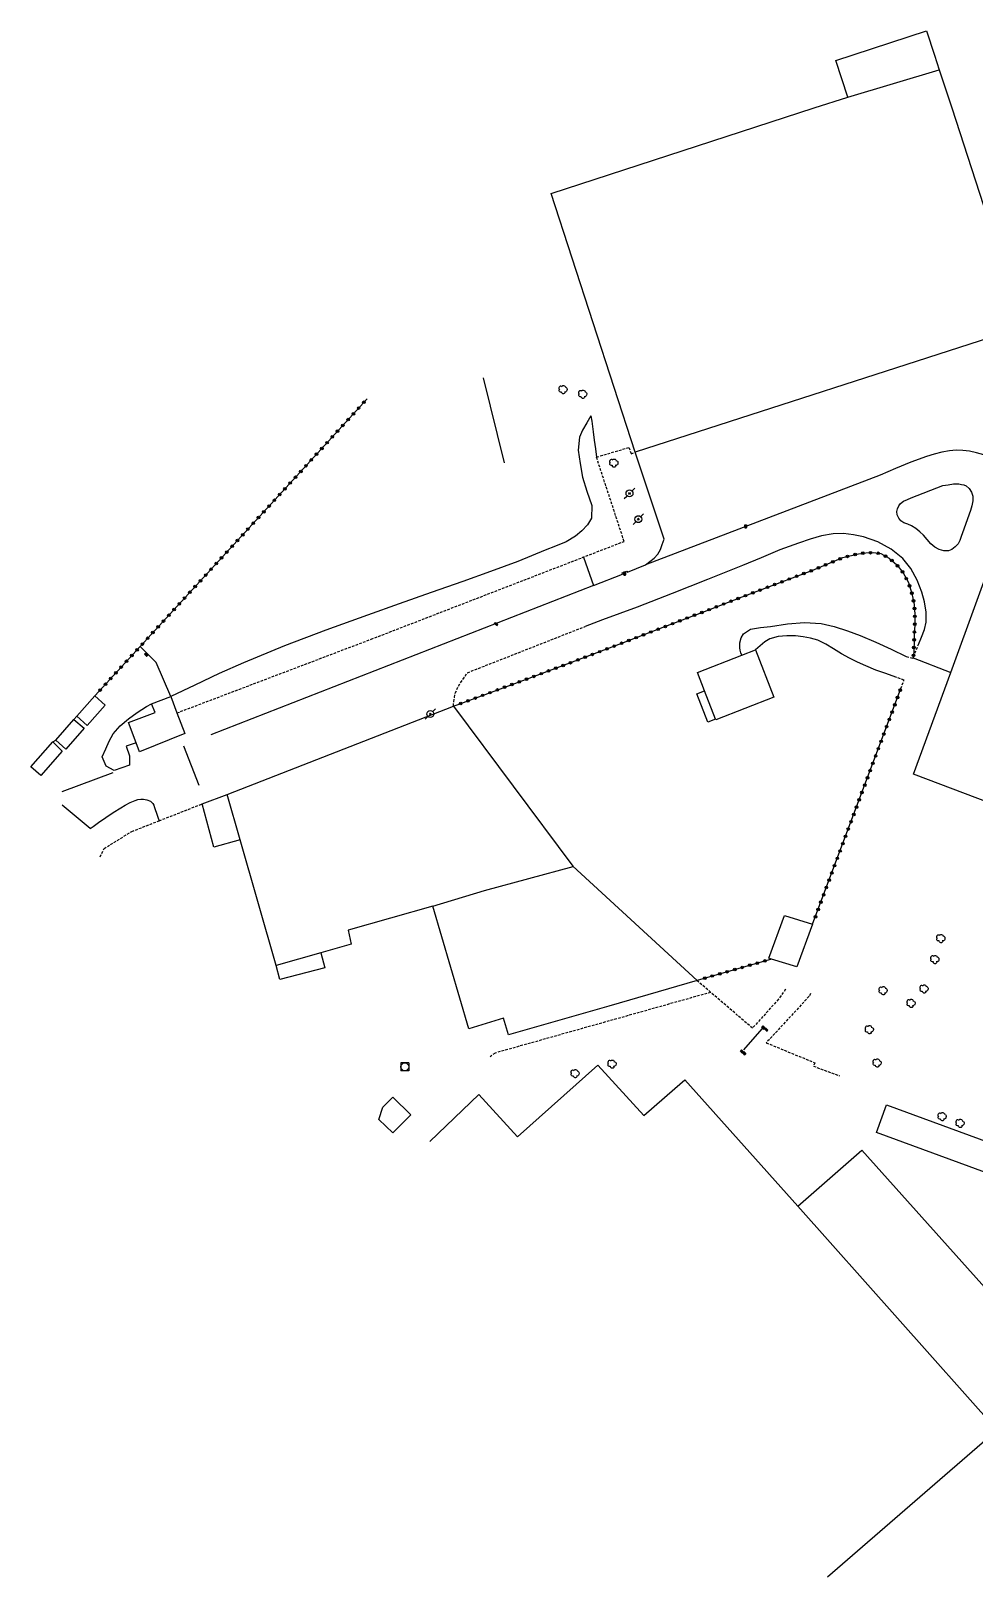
# Model space of a CAD drawing. Header units: millimetres. Extents: x 138000 to 139000, y 124000 to 125000.
# Drawn here: x 138583.3 to 138764.5, y 124393.7 to 124690.8 of the extents above; entities that cross this region are included whole.
import ezdxf

# ---------------------------------------------------------------- set-up
doc = ezdxf.new("R2010")
doc.units = ezdxf.units.MM
doc.linetypes.add('DASHED', pattern=[0.75, 0.5, -0.25])
doc.layers.get('0').update_dxf_attribs({"linetype": 'CONTINUOUS'})
for name, color, linetype in [('W0004', 5, 'CONTINUOUS'), ('W0017', 7, 'CONTINUOUS'), ('W0104', 1, 'CONTINUOUS'), ('W0112', 1, 'DASHED'), ('W0211', 2, 'CONTINUOUS'), ('W0214', 2, 'CONTINUOUS'), ('W0300', 7, 'CONTINUOUS'), ('W0322', 7, 'CONTINUOUS'), ('W0323', 7, 'CONTINUOUS'), ('W0330', 7, 'CONTINUOUS'), ('W0401', 7, 'CONTINUOUS'), ('W0420', 7, 'CONTINUOUS'), ('W0473', 7, 'CONTINUOUS')]:
    doc.layers.add(name, color=color, linetype=linetype)

# ---------------------------------------------------------------- blocks, each defined once
blk = doc.blocks.new('T401')
for p, q in [((-0.3, 0.3), (0, 0.3)), ((-0.3, -0.25), (-0.3, 0.3)), ((-0.3, 0.15), (0, 0.15)), ((-0.3, 0), (0, 0)), ((0, 0.3), (0, -0.25)), ((-0.3, -0.15), (0, -0.15)), ((-0.3, -0.25), (-0.3, -0.3)), ((-0.3, -0.3), (0, -0.3)), ((0, -0.3), (0, -0.25))]:
    blk.add_line(p, q)
blk = doc.blocks.new('T300')
for p, q in [((-0.8, 0.51), (-0.86, 0.34)), ((-0.86, 0.34), (-0.86, 0.17)), ((-0.86, 0.17), (-0.74, 0.06)), ((-0.69, 0.63), (-0.8, 0.51)), ((-0.8, -0.06), (-0.74, 0.06)), ((-0.74, 0.06), (-0.69, 0.11)), ((-0.57, 0.69), (-0.69, 0.63)), ((-0.46, 0.69), (-0.57, 0.69)), ((-0.29, 0.63), (-0.46, 0.69)), ((-0.29, 0.63), (-0.17, 0.74)), ((-0.23, 0.57), (-0.29, 0.63)), ((-0.17, 0.74), (-0.06, 0.8)), ((-0.06, 0.8), (0.06, 0.8)), ((0.06, 0.8), (0.23, 0.74)), ((0.23, 0.74), (0.34, 0.63)), ((0.34, 0.63), (0.4, 0.51)), ((0.46, 0.46), (0.34, 0.46)), ((0.4, 0.51), (0.4, 0.46)), ((0.57, 0.4), (0.46, 0.46)), ((0.57, 0.4), (0.69, 0.29)), ((0.69, 0.29), (0.74, 0.17)), ((0.74, 0.06), (0.69, -0.17)), ((0.74, 0.17), (0.74, 0.06)), ((-0.8, -0.17), (-0.8, -0.06)), ((-0.8, -0.23), (-0.8, -0.17)), ((-0.74, -0.34), (-0.8, -0.23)), ((-0.69, -0.4), (-0.74, -0.34)), ((-0.51, -0.46), (-0.69, -0.4)), ((-0.4, -0.46), (-0.51, -0.46)), ((-0.4, -0.46), (-0.34, -0.46)), ((-0.34, -0.46), (-0.34, -0.4)), ((-0.34, -0.51), (-0.34, -0.46)), ((-0.29, -0.63), (-0.34, -0.51)), ((-0.17, -0.74), (-0.29, -0.63)), ((-0.06, -0.8), (-0.17, -0.74)), ((0.06, -0.8), (-0.06, -0.8)), ((0.17, -0.74), (0.06, -0.8)), ((0.23, -0.69), (0.17, -0.74)), ((0.29, -0.46), (0.23, -0.46)), ((0.29, -0.63), (0.23, -0.69)), ((0.46, -0.4), (0.29, -0.46)), ((0.34, -0.51), (0.29, -0.63)), ((0.34, -0.51), (0.34, -0.46)), ((0.57, -0.34), (0.46, -0.4)), ((0.63, -0.29), (0.57, -0.34)), ((0.69, -0.17), (0.63, -0.29))]:
    blk.add_line(p, q)
blk = doc.blocks.new('T473')
for p, q in [((-0.166667, 0.166667), (0.166667, -0.166667)), ((-0.166667, -0.166667), (0.166667, 0.166667)), ((0.500001, 0.500001), (1.000002, 1.000002)), ((-1.000002, -1.000002), (-0.500001, -0.500001))]:
    blk.add_line(p, q)
blk.add_ellipse((0, 0), major_axis=(0.471405, 0.471405), ratio=1, start_param=5.4977871438, end_param=11.780972451)
blk = doc.blocks.new('t322o')
at = {"color": 0, "linetype": 'Continuous'}
for radius in [0.25, 0.15]:
    blk.add_circle((0, 0), radius, dxfattribs=at)
blk = doc.blocks.new('t323o')
at = {"color": 0, "linetype": 'Continuous'}
for radius in [0.25, 0.15]:
    blk.add_circle((0, 0), radius, dxfattribs=at)
blk = doc.blocks.new('T420')
for p, q in [((0.75, 0.75), (-0.75, 0.75)), ((-0.75, 0.75), (-0.75, -0.75)), ((0.75, 0.75), (0.75, -0.75)), ((0.75, -0.75), (-0.75, -0.75))]:
    blk.add_line(p, q)
blk.add_ellipse((0, 0), major_axis=(-0.53, 0.53), ratio=1, start_param=3.926991, end_param=10.210176)

msp = doc.modelspace()

# ---------------------------------------------------------------- linework, layer by layer
at = {"layer": 'W0004'}
for points in [[(138767.7, 124608.93), (138766.35, 124609.34), (138765, 124609.74), (138763.64, 124610.03), (138762.36, 124610.16), (138761.07, 124610.2), (138759.8, 124610.13), (138758.3, 124609.87), (138756.81, 124609.47), (138755.34, 124609.02), (138752.33, 124607.95), (138749.39, 124606.7), (138746.44, 124605.45), (138701.4, 124588.17)], [(138691.4, 124584.22), (138617.89, 124555.54)], [(138752.8, 124570.34), (138760.04, 124567.53)], [(138615.67, 124545.81), (138612.74, 124553.34)], [(138599.07, 124548.2), (138589.26, 124544.55)], [(138720.28, 124494.96), (138723.82, 124499.03), (138723.78, 124499.11)]]:
    msp.add_lwpolyline(points, dxfattribs=at)
at = {"layer": 'W0017'}
for points in [[(138689.46, 124589.67), (138691.4, 124584.22), (138696.99, 124586.42), (138696.89, 124586.65), (138697.78, 124586.99), (138697.92, 124586.8), (138701.4, 124588.17), (138702.24, 124588.82), (138703.07, 124589.47), (138703.77, 124590.22), (138704.26, 124591.12), (138704.61, 124592.13), (138704.96, 124593.13), (138699.41, 124609.85)], [(138753.82, 124572.89), (138754.39, 124574.31), (138754.96, 124575.74), (138755.32, 124577.18), (138755.33, 124579.1), (138754.99, 124581.05), (138754.46, 124582.93), (138753.56, 124585.27), (138752.33, 124587.5), (138750.8, 124589.42), (138748.6, 124591.22), (138746, 124592.61), (138743.26, 124593.58), (138741.36, 124593.98), (138739.4, 124594.19), (138737.45, 124594.18), (138735.21, 124593.79), (138733, 124593.11), (138730.81, 124592.37), (138727.17, 124591.05), (138723.59, 124589.56), (138720, 124588.07), (138713.27, 124585.38), (138706.53, 124582.7), (138699.77, 124580.08), (138696.45, 124578.83), (138693.12, 124577.59), (138689.79, 124576.35)], [(138719.88, 124570.84), (138719.73, 124571.31), (138719.58, 124571.78), (138719.49, 124572.24), (138719.53, 124573.2), (138719.79, 124574.15), (138720.21, 124574.96), (138721.57, 124575.82), (138723.49, 124576.13), (138725.43, 124576.35), (138728.65, 124576.86), (138731.9, 124577.11), (138735.11, 124576.93), (138737.66, 124576.36), (138740.17, 124575.52), (138742.65, 124574.58), (138745.63, 124573.34), (138748.55, 124571.96), (138751.48, 124570.59)], [(138749.49, 124566.58), (138747.56, 124567.28), (138745.63, 124567.98), (138743.73, 124568.75), (138742.14, 124569.49), (138740.57, 124570.28), (138739.01, 124571.1), (138737.52, 124572.02), (138736.03, 124572.96), (138734.48, 124573.7), (138733.09, 124574.11), (138731.66, 124574.38), (138730.22, 124574.52), (138728.54, 124574.56), (138726.85, 124574.43), (138725.29, 124573.98), (138724.32, 124573.38), (138723.41, 124572.62), (138722.5, 124571.86)], [(138610.2, 124562.89), (138607.42, 124569.41), (138604.32, 124572.51)], [(138597.04, 124551.3), (138597.7, 124552.8), (138598.36, 124554.31), (138599.16, 124555.7), (138600.49, 124557.23), (138602.06, 124558.58), (138603.72, 124559.8), (138604.63, 124560.39), (138605.56, 124560.95), (138606.5, 124561.5)], [(138603.55, 124554.01), (138601.61, 124553.36), (138602.3, 124551.46), (138602.26, 124549.68), (138599.31, 124548.66), (138597.82, 124549.48), (138597.04, 124551.3)], [(138594.73, 124537.49), (138595.27, 124537.9), (138595.8, 124538.3), (138596.34, 124538.7), (138597.72, 124539.66), (138599.13, 124540.59), (138600.58, 124541.46), (138601.47, 124542.01), (138602.38, 124542.54), (138603.34, 124542.93), (138603.87, 124543.07), (138604.42, 124543.17), (138604.95, 124543.17), (138605.62, 124543.04), (138606.28, 124542.77), (138606.78, 124542.35), (138606.97, 124541.99), (138607.1, 124541.57), (138607.23, 124541.15), (138607.48, 124540.44), (138607.73, 124539.73), (138607.97, 124539.01)]]:
    msp.add_lwpolyline(points, dxfattribs=at)
msp.add_lwpolyline([(138758.52, 124603.43), (138759.54, 124603.58), (138760.56, 124603.74), (138761.57, 124603.73), (138762.06, 124603.66), (138762.55, 124603.56), (138762.98, 124603.39), (138763.56, 124602.87), (138764, 124602.15), (138764.27, 124601.4), (138764.27, 124600.5), (138764.05, 124599.56), (138763.82, 124598.61), (138762.3, 124594.35), (138762.04, 124593.62), (138761.79, 124592.88), (138761.43, 124592.24), (138760.9, 124591.65), (138760.25, 124591.16), (138759.57, 124590.87), (138758.71, 124590.87), (138757.8, 124591.15), (138756.96, 124591.56), (138756.18, 124592.23), (138755.51, 124593.08), (138754.8, 124593.89), (138754.07, 124594.55), (138753.29, 124595.16), (138752.48, 124595.7), (138751.77, 124595.99), (138751.03, 124596.24), (138750.43, 124596.62), (138750.04, 124597.15), (138749.75, 124597.78), (138749.65, 124598.41), (138749.77, 124598.95), (138750.03, 124599.5), (138750.37, 124599.97), (138750.96, 124600.42), (138751.69, 124600.74), (138752.42, 124601.06)], close=True, dxfattribs=at)
at = {"layer": 'W0104'}
for points in [[(138733.81, 124676), (138740.23, 124678.09), (138737.94, 124685.12), (138755.39, 124690.8), (138756.92, 124686.12), (138757.82, 124683.35), (138760.21, 124676)], [(138740.23, 124678.09), (138757.82, 124683.35)], [(138699.41, 124609.85), (138683.24, 124659.55), (138733.81, 124676)], [(138760.21, 124676), (138773.9, 124633.9), (138773.61, 124633.8), (138699.41, 124609.85)], [(138714.86, 124558.52), (138713.35, 124557.94), (138711.25, 124563.37), (138712.75, 124563.95)], [(138623.55, 124535.32), (138618.47, 124533.96), (138616.25, 124542.26), (138621.06, 124544.06)], [(138660.56, 124522.6), (138670.46, 124525.6), (138670.47, 124525.6), (138687.48, 124530.21)], [(138639.02, 124513.62), (138639.77, 124510.76), (138631.13, 124508.5), (138630.43, 124511.18)], [(138659.95, 124477.35), (138669.38, 124486.38), (138676.82, 124478.27), (138692.22, 124492.04), (138701.1, 124482.38), (138707.04, 124487.57), (138708.95, 124489.24), (138730.65, 124464.96), (138742.97, 124475.72), (138781.33, 124432.8), (138768.98, 124421.95), (138768.93, 124421.91), (138736.37, 124393.66), (138736.37, 124393.66), (138736.37, 124393.66)], [(138768.93, 124421.91), (138730.65, 124464.96)]]:
    msp.add_lwpolyline(points, dxfattribs=at)
for points in [[(138752.9, 124547.93), (138760.04, 124567.53), (138770.41, 124596.02), (138786.48, 124590.23), (138789.56, 124589.12), (138807.03, 124582.83), (138813.26, 124580.59), (138824.68, 124576.48), (138807.03, 124527.46)], [(138726.04, 124562.75), (138714.9, 124558.42), (138714.86, 124558.52), (138712.75, 124563.95), (138711.36, 124567.53), (138719.88, 124570.84), (138722.5, 124571.86)], [(138595.62, 124563.02), (138597.63, 124561.25), (138594.17, 124557.34), (138592.16, 124559.12)], [(138610.2, 124562.89), (138611.38, 124559.73), (138612.88, 124555.75), (138604.21, 124552.24), (138603.55, 124554.01), (138602.09, 124557.9), (138607.18, 124559.81), (138606.5, 124561.5)], [(138591.61, 124558.49), (138593.55, 124556.79), (138590.03, 124552.79), (138588.1, 124554.49)], [(138644.85, 124515.28), (138639.02, 124513.62), (138630.43, 124511.18), (138623.55, 124535.32), (138621.06, 124544.06), (138664.48, 124561.03), (138687.42, 124530.27), (138711.33, 124508.34), (138694.32, 124503.35), (138675.06, 124497.87), (138674.11, 124501.1), (138674.11, 124501.09), (138667.47, 124499.05), (138660.56, 124522.6), (138644.27, 124517.96)], [(138587.54, 124554.16), (138589.35, 124552.37), (138585.26, 124547.68), (138583.34, 124549.36)], [(138728.11, 124520.82), (138733.5, 124519.15), (138730.46, 124510.94), (138725.61, 124512.44), (138725.07, 124512.61)], [(138652.83, 124479.01), (138650.18, 124481.58), (138650.95, 124483.96), (138652.88, 124485.91), (138656.3, 124482.51)], [(138791.49, 124462.34), (138745.76, 124479.12), (138747.7, 124484.41), (138793.43, 124467.63)]]:
    msp.add_lwpolyline(points, close=True, dxfattribs=at)
at = {"layer": 'W0112'}
for points in [[(138697.28, 124592.7), (138691.97, 124608.9), (138698.21, 124610.75), (138698.65, 124609.55), (138699.41, 124609.85)], [(138611.38, 124559.73), (138648.67, 124573.89), (138697.28, 124592.7)], [(138664.48, 124561.03), (138664.58, 124561.88), (138664.68, 124562.72), (138664.85, 124563.54), (138665.47, 124564.9), (138666.32, 124566.18), (138667.18, 124567.46), (138689.79, 124576.35)], [(138751.48, 124570.59), (138752.76, 124570.22), (138752.8, 124570.34), (138752.87, 124570.51), (138753.82, 124572.89)], [(138750.45, 124564.42), (138751.06, 124566.05), (138749.49, 124566.58)], [(138596.63, 124532.06), (138597.38, 124533.65), (138602.7, 124536.94), (138607.97, 124539.01), (138616.25, 124542.26)], [(138728.29, 124506.62), (138726.93, 124504.71), (138721.94, 124499.15), (138713.92, 124506.03), (138711.25, 124508.32)], [(138713.92, 124506.03), (138672.49, 124494.36), (138671.57, 124493.66)], [(138733.11, 124505.81), (138732.81, 124505.27), (138724.58, 124496.33), (138733.94, 124492.49), (138733.63, 124491.86), (138738.67, 124489.98)]]:
    msp.add_lwpolyline(points, dxfattribs=at)
at = {"layer": 'W0211'}
for points in [[(138690.92, 124616.82), (138690.1, 124615.46), (138689.29, 124614.1), (138688.69, 124612.7), (138688.46, 124610.23), (138688.83, 124607.64), (138689.3, 124605.06), (138690.12, 124602.33), (138691.06, 124599.61), (138691, 124597.16), (138690.24, 124595.91), (138689.15, 124594.74), (138687.97, 124593.71), (138686.15, 124592.61), (138684.13, 124591.78), (138682.09, 124590.98), (138676.88, 124588.86), (138671.59, 124586.93), (138666.3, 124584.99)], [(138666.3, 124584.99), (138660.2, 124582.85), (138654.09, 124580.71), (138648, 124578.52), (138640.01, 124575.61), (138632.05, 124572.61), (138624.18, 124569.39), (138619.49, 124567.28), (138614.85, 124565.09), (138610.2, 124562.89)]]:
    msp.add_lwpolyline(points, dxfattribs=at)
at = {"layer": 'W0214'}
msp.add_lwpolyline([(138690.92, 124616.82), (138691.07, 124615.79), (138691.21, 124614.76), (138691.35, 124613.73), (138691.56, 124612.12), (138691.76, 124610.51), (138691.97, 124608.9)], dxfattribs=at)
at = {"layer": 'W0300'}
msp.add_lwpolyline([(138674.32, 124607.8), (138670.26, 124624.1)], dxfattribs=at)
at = {"layer": 'W0322'}
msp.add_lwpolyline([(138664.48, 124561.03), (138672.29, 124563.92), (138680.09, 124566.8), (138687.88, 124569.72), (138696.34, 124572.94), (138704.79, 124576.2), (138713.24, 124579.44), (138719.99, 124582.03), (138726.74, 124584.62), (138733.51, 124587.15), (138736.4, 124588.37), (138739.3, 124589.59), (138742.28, 124590.32), (138743.74, 124590.49), (138745.21, 124590.55), (138746.59, 124590.34), (138748.21, 124589.48), (138749.66, 124588.16), (138750.86, 124586.67), (138751.88, 124584.79), (138752.57, 124582.7), (138753.01, 124580.56), (138753.15, 124578.63), (138753.1, 124576.68), (138753.02, 124574.72), (138752.98, 124573.32), (138752.92, 124571.91), (138752.87, 124570.51)], dxfattribs=at)
at = {"layer": 'W0323'}
for points in [[(138647.93, 124620.12), (138632.31, 124603), (138604.32, 124572.51), (138595.62, 124563.02)], [(138733.5, 124519.15), (138750.45, 124564.42)], [(138591.61, 124558.49), (138592.16, 124559.12)], [(138587.54, 124554.16), (138588.1, 124554.49)], [(138725.61, 124512.44), (138711.33, 124508.34)]]:
    msp.add_lwpolyline(points, dxfattribs=at)
at = {"layer": 'W0330'}
msp.add_lwpolyline([(138594.73, 124537.49), (138589.33, 124542.01)], dxfattribs=at)

# ---------------------------------------------------------------- block references
at = {"layer": 'W0300'}
for p in [(138685.6, 124621.85), (138689.38, 124620.97), (138695.36, 124607.73), (138758.17, 124516.36), (138757.02, 124512.33), (138747.08, 124506.34), (138754.93, 124506.67), (138752.43, 124503.89), (138744.42, 124498.84), (138745.92, 124492.43), (138687.91, 124490.41), (138694.99, 124492.23), (138758.42, 124482.13), (138761.85, 124480.83)]:
    msp.add_blockref('T300', p, dxfattribs=at)
at = {"layer": 'W0322'}
for p, rotation in [((138735.99, 124588.2), 22.90884544609347), ((138737.38, 124588.78), 22.72927750700185), ((138738.76, 124589.36), 22.72927750700185), ((138740.19, 124589.81), 13.88242966495399), ((138741.64, 124590.17), 13.88242966495399), ((138743.12, 124590.42), 6.426558547007716), ((138744.62, 124590.52), 2.408579080107239), ((138746.1, 124590.41), 351.3510022597662), ((138747.48, 124589.87), 332.1644001333332), ((138748.71, 124589.03), 317.6831311192444), ((138749.8, 124587.99), 308.8604850024948), ((138727.61, 124584.94), 20.51059226613259), ((138729.01, 124585.47), 20.51059226613259), ((138730.42, 124585.99), 20.51059226613259), ((138731.82, 124586.52), 20.51059226613259), ((138733.23, 124587.04), 20.51059226613259), ((138734.61, 124587.62), 22.90884544609347), ((138750.74, 124586.83), 308.8604850024948), ((138751.48, 124585.53), 298.5010389129358), ((138720.6, 124582.27), 20.93451746115021), ((138722, 124582.8), 20.93451746115021), ((138723.4, 124583.34), 20.93451746115021), ((138724.8, 124583.88), 20.93451746115021), ((138726.2, 124584.41), 20.93451746115021), ((138752.09, 124584.16), 288.1805943197226), ((138752.56, 124582.74), 288.1805943197226), ((138712.2, 124579.04), 21.01615015005459), ((138713.6, 124579.58), 20.99199303732343), ((138715, 124580.12), 20.99199303732343), ((138716.4, 124580.66), 20.99199303732343), ((138717.8, 124581.19), 20.99199303732343), ((138719.2, 124581.73), 20.99199303732343), ((138752.86, 124581.27), 281.5671393094994), ((138753.07, 124579.79), 274.3439903182838), ((138705.2, 124576.35), 21.01615015005459), ((138706.6, 124576.89), 21.01615015005459), ((138708, 124577.43), 21.01615015005459), ((138709.4, 124577.97), 21.01615015005459), ((138710.8, 124578.51), 21.01615015005459), ((138753.1, 124576.79), 268.3316625520384), ((138753.14, 124578.29), 268.3316625520384), ((138696.8, 124573.12), 21.08795263834141), ((138698.2, 124573.66), 21.08795263834141), ((138699.6, 124574.2), 21.08795263834141), ((138701, 124574.74), 21.08795263834141), ((138702.4, 124575.28), 21.08795263834141), ((138703.8, 124575.81), 21.08795263834141), ((138752.99, 124573.79), 268.4088597281803), ((138753.04, 124575.29), 267.570195046039), ((138689.79, 124570.44), 20.86797989903663), ((138691.19, 124570.98), 20.86797989903663), ((138692.59, 124571.51), 20.86797989903663), ((138694, 124572.05), 20.86797989903663), ((138695.4, 124572.58), 20.86797989903663), ((138752.88, 124570.8), 267.8381516256033), ((138752.94, 124572.29), 267.8381516272697), ((138681.37, 124567.28), 20.50204279875729), ((138682.77, 124567.8), 20.50204279875729), ((138684.18, 124568.33), 20.50204279875729), ((138685.58, 124568.85), 20.50204279875729), ((138686.99, 124569.38), 20.50204279875729), ((138688.39, 124569.91), 20.86797989903663), ((138672.93, 124564.15), 20.29730432577215), ((138674.33, 124564.67), 20.29730432577215), ((138675.74, 124565.19), 20.29730432577215), ((138677.15, 124565.71), 20.29730432577215), ((138678.55, 124566.23), 20.29730432577215), ((138679.96, 124566.75), 20.29730432577215), ((138665.89, 124561.55), 20.30376325949133), ((138667.3, 124562.07), 20.30376325949133), ((138668.71, 124562.59), 20.30376325949133), ((138670.11, 124563.11), 20.30376325949133), ((138671.52, 124563.63), 20.30376325949133)]:
    msp.add_blockref('t322o', p, dxfattribs=dict(at, rotation=rotation))
at = {"layer": 'W0323'}
for p, rotation in [((138646.29, 124618.32), 227.6056803198501), ((138647.3, 124619.43), 227.6056803198501), ((138643.26, 124614.99), 227.6056803198501), ((138644.27, 124616.1), 227.6056803198501), ((138645.28, 124617.21), 227.6056803198501), ((138640.22, 124611.67), 227.6056803198501), ((138641.23, 124612.78), 227.6056803198501), ((138642.24, 124613.89), 227.6056803198501), ((138638.2, 124609.46), 227.6056803198501), ((138639.21, 124610.56), 227.6056803198501), ((138635.17, 124606.13), 227.6056803198501), ((138636.18, 124607.24), 227.6056803198501), ((138637.19, 124608.35), 227.6056803198501), ((138632.13, 124602.81), 227.4556242849727), ((138633.14, 124603.92), 227.6056803198501), ((138634.15, 124605.02), 227.6056803198501), ((138630.1, 124600.6), 227.4556242849727), ((138631.12, 124601.7), 227.4556242849727), ((138627.06, 124597.28), 227.4556242849727), ((138628.07, 124598.39), 227.4556242849727), ((138629.09, 124599.49), 227.4556242849727), ((138624.02, 124593.97), 227.4556242849727), ((138625.03, 124595.07), 227.4556242849727), ((138626.05, 124596.18), 227.4556242849727), ((138621.99, 124591.76), 227.4556242849727), ((138623, 124592.86), 227.4556242849727), ((138618.95, 124588.44), 227.4556242849727), ((138619.96, 124589.55), 227.4556242849727), ((138620.97, 124590.65), 227.4556242849727), ((138615.9, 124585.13), 227.4556242849727), ((138616.92, 124586.23), 227.4556242849727), ((138617.93, 124587.34), 227.4556242849727), ((138613.87, 124582.92), 227.4556242849727), ((138614.89, 124584.02), 227.4556242849727), ((138610.83, 124579.6), 227.4556242849727), ((138611.85, 124580.71), 227.4556242849727), ((138612.86, 124581.81), 227.4556242849727), ((138607.79, 124576.29), 227.4556242849727), ((138608.8, 124577.39), 227.4556242849727), ((138609.82, 124578.5), 227.4556242849727), ((138604.75, 124572.97), 227.4556242849727), ((138605.76, 124574.08), 227.4556242849727), ((138606.77, 124575.18), 227.4556242849727), ((138602.72, 124570.76), 227.4559185320973), ((138603.73, 124571.87), 227.4559185320973), ((138599.67, 124567.45), 227.4559185320973), ((138600.69, 124568.55), 227.4559185320973), ((138601.7, 124569.66), 227.4559185320973), ((138596.63, 124564.13), 227.4559185320973), ((138597.65, 124565.24), 227.4559185320973), ((138598.66, 124566.34), 227.4559185320973), ((138750.33, 124564.1), 69.47807980254888), ((138749.28, 124561.29), 69.47807980254888), ((138749.81, 124562.7), 69.47807980254888), ((138748.23, 124558.48), 69.47807980254888), ((138748.75, 124559.89), 69.47807980254888), ((138747.18, 124555.67), 69.47807980254888), ((138747.7, 124557.08), 69.47807980254888), ((138746.12, 124552.86), 69.47807980254888), ((138746.65, 124554.27), 69.47807980254888), ((138745.07, 124550.05), 69.47807980254888), ((138745.6, 124551.46), 69.47807980254888), ((138744.02, 124547.25), 69.47807980254888), ((138744.55, 124548.65), 69.47807980254888), ((138742.97, 124544.44), 69.47807980254888), ((138743.5, 124545.84), 69.47807980254888), ((138741.92, 124541.63), 69.47807980254888), ((138742.44, 124543.03), 69.47807980254888), ((138740.34, 124537.41), 69.47807980254888), ((138740.87, 124538.82), 69.47807980254888), ((138741.39, 124540.22), 69.47807980254888), ((138739.29, 124534.6), 69.47807980254888), ((138739.81, 124536.01), 69.47807980254888), ((138738.24, 124531.79), 69.47807980254888), ((138738.76, 124533.2), 69.47807980254888), ((138737.18, 124528.98), 69.47807980254888), ((138737.71, 124530.39), 69.47807980254888), ((138736.13, 124526.17), 69.47807980254888), ((138736.66, 124527.58), 69.47807980254888), ((138735.08, 124523.36), 69.47807980254888), ((138735.61, 124524.77), 69.47807980254888), ((138734.03, 124520.55), 69.47807980254888), ((138734.56, 124521.96), 69.47807980254888), ((138719.99, 124510.83), 196.014272449563), ((138721.43, 124511.24), 196.014272449563), ((138722.87, 124511.65), 196.014272449563), ((138724.31, 124512.07), 196.014272449563), ((138712.78, 124508.76), 196.014272449563), ((138714.22, 124509.17), 196.014272449563), ((138715.66, 124509.59), 196.014272449563), ((138717.1, 124510), 196.014272449563), ((138718.54, 124510.41), 196.014272449563)]:
    msp.add_blockref('t323o', p, dxfattribs=dict(at, rotation=rotation))
at = {"layer": 'W0401'}
for p in [(138720.76, 124595.59), (138697.53, 124586.53)]:
    msp.add_blockref('T401', p, dxfattribs=at)
for p, rotation in [((138672.83, 124576.9), 48.07427645499794), ((138605.56, 124571.04), 47.47617044944061), ((138724.14, 124499.36), 42.38691453637926), ((138724.67, 124499.01), 42.38691453637926), ((138720.04, 124494.79), 42.38691453637926), ((138720.49, 124494.44), 42.38691453637926)]:
    msp.add_blockref('T401', p, dxfattribs=dict(at, rotation=rotation))
at = {"layer": 'W0420'}
msp.add_blockref('T420', (138655.16, 124491.72), dxfattribs=at)
at = {"layer": 'W0473'}
for p in [(138698.32, 124601.91), (138700.01, 124596.97), (138660.05, 124559.52)]:
    msp.add_blockref('T473', p, dxfattribs=at)

doc.saveas('drawing.dxf')
